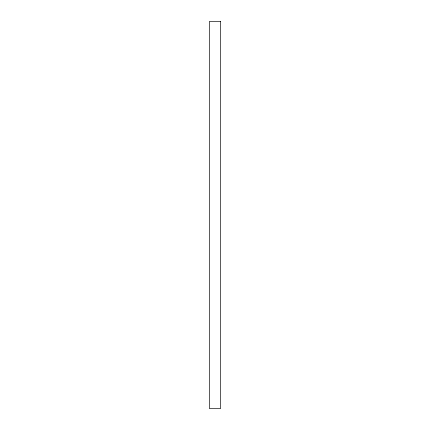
<?xml version="1.0" encoding="UTF-8"?>
<svg xmlns="http://www.w3.org/2000/svg" width="430" height="430" viewBox="0 0 430 430"><rect width="100%" height="100%" fill="white"/><g stroke="black" fill="none" stroke-linecap="round" stroke-linejoin="round"><path stroke-width="0.64" d="M220.644 21.5L209.356 21.5L209.356 408.5L220.644 408.5L220.644 21.5"/></g></svg>
